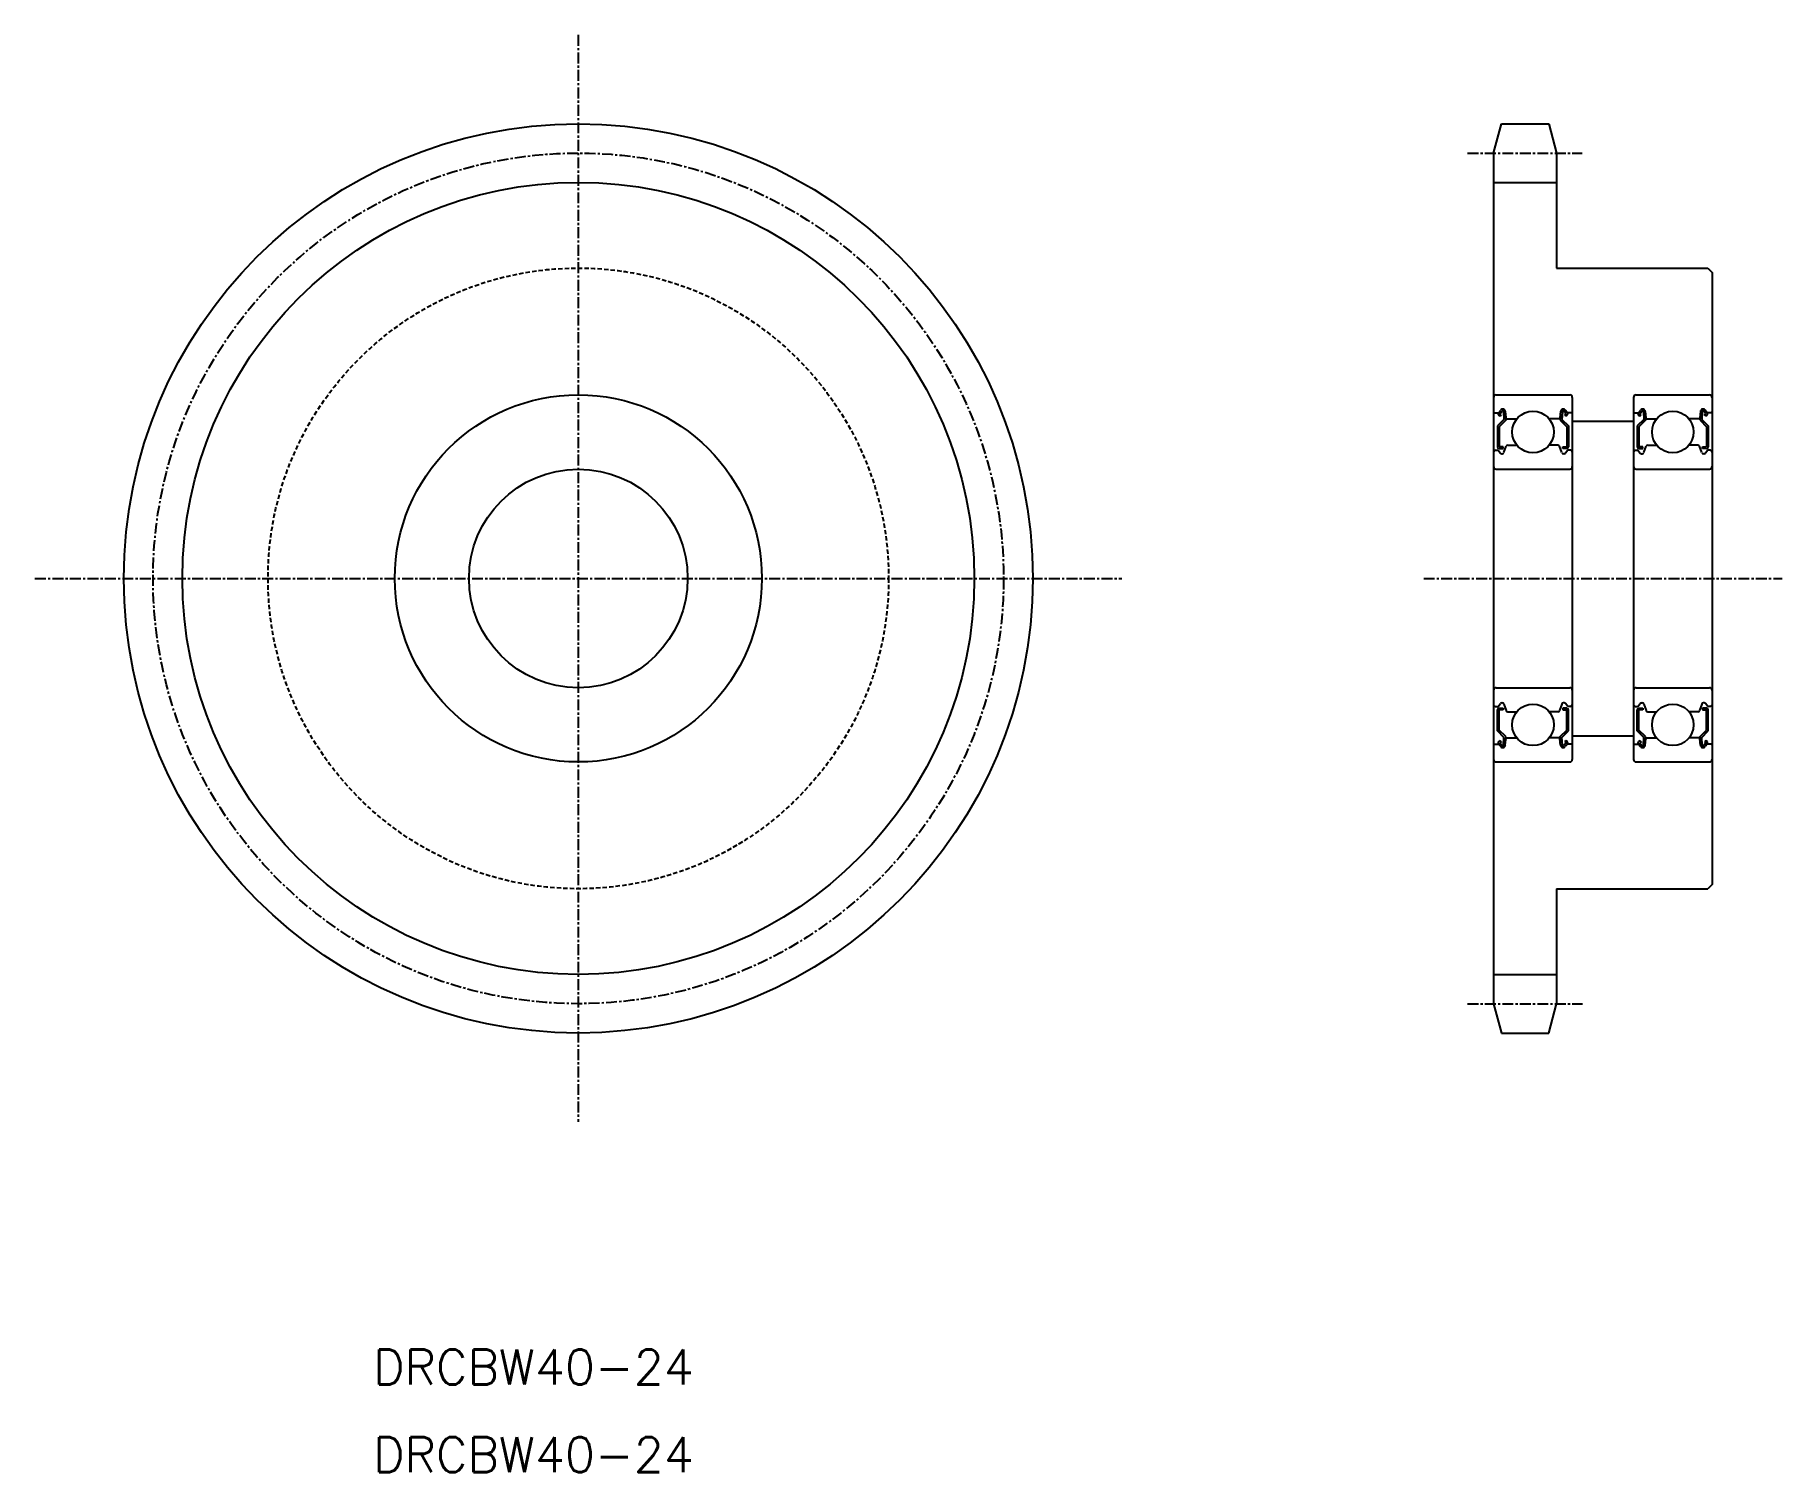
# Model space of a CAD drawing. Extents: x -27 to 173, y 0 to 164.
import ezdxf

# ---------------------------------------------------------------- set-up
doc = ezdxf.new("R2010")
doc.units = 0
doc.linetypes.add('CENTER', pattern=[2, 1.25, -0.25, 0.25, -0.25])
doc.linetypes.add('DASHED', pattern=[0.75, 0.5, -0.25])
doc.layers.get('0').update_dxf_attribs({"linetype": 'CONTINUOUS'})
doc.layers.add('CENTER', color=1, linetype='CENTER')
doc.styles.get("Standard").update_dxf_attribs({"font": 'txt', "bigfont": 'BIGFONT'})

msp = doc.modelspace()

# ---------------------------------------------------------------- linework, layer by layer
at = {"color": 7, "linetype": 'CONTINUOUS'}
for p, q in [((139.83, 150.87), (140.72, 154.22)), ((140.72, 154.22), (146.13, 154.22)), ((146.13, 154.22), (147.03, 150.87)), ((139.83, 150.87), (139.83, 53.57)), ((147.03, 150.87), (147.03, 137.72)), ((139.83, 147.52), (147.03, 147.52)), ((147.03, 137.72), (164.33, 137.72)), ((164.33, 137.72), (164.83, 137.22)), ((164.83, 137.22), (164.83, 67.22)), ((139.83, 122.92), (139.83, 81.52)), ((140.13, 123.22), (148.53, 123.22)), ((148.83, 122.92), (148.83, 81.52)), ((155.83, 122.92), (155.83, 81.52)), ((156.13, 123.22), (164.53, 123.22)), ((164.83, 122.92), (164.83, 81.52)), ((139.93, 121.17), (140.39, 121.17)), ((141.01, 120.41), (140.26, 119.66)), ((140.39, 121.17), (140.64, 121.47)), ((140.56, 120.76), (140.41, 120.89)), ((141.21, 120.32), (140.46, 119.57)), ((140.54, 121.05), (140.79, 121.34)), ((140.69, 120.92), (140.54, 121.05)), ((140.56, 120.76), (140.69, 120.92)), ((140.97, 121.28), (141.01, 120.41)), ((141.16, 121.3), (141.23, 120.57)), ((141.21, 120.79), (141.21, 120.32)), ((141.33, 120.47), (142.48, 120.47)), ((147.32, 120.47), (146.18, 120.47)), ((147.49, 121.3), (147.42, 120.57)), ((147.44, 120.79), (147.44, 120.32)), ((147.44, 120.32), (148.19, 119.57)), ((147.69, 121.28), (147.64, 120.41)), ((147.64, 120.41), (148.39, 119.66)), ((148.11, 121.05), (147.86, 121.34)), ((147.96, 120.92), (148.11, 121.05)), ((148.09, 120.76), (147.96, 120.92)), ((148.27, 121.17), (148.02, 121.47)), ((148.09, 120.76), (148.24, 120.89)), ((148.73, 121.17), (148.27, 121.17)), ((148.83, 120.22), (155.83, 120.22)), ((155.93, 121.17), (156.39, 121.17)), ((157.01, 120.41), (156.26, 119.66)), ((156.39, 121.17), (156.64, 121.47)), ((156.56, 120.76), (156.41, 120.89)), ((157.21, 120.32), (156.46, 119.57)), ((156.54, 121.05), (156.79, 121.34)), ((156.69, 120.92), (156.54, 121.05)), ((156.56, 120.76), (156.69, 120.92)), ((156.97, 121.28), (157.01, 120.41)), ((157.16, 121.3), (157.23, 120.57)), ((157.21, 120.79), (157.21, 120.32)), ((157.33, 120.47), (158.48, 120.47)), ((163.32, 120.47), (162.18, 120.47)), ((163.49, 121.3), (163.42, 120.57)), ((163.44, 120.79), (163.44, 120.32)), ((163.44, 120.32), (164.19, 119.57)), ((163.69, 121.28), (163.64, 120.41)), ((163.64, 120.41), (164.39, 119.66)), ((164.11, 121.05), (163.86, 121.34)), ((163.96, 120.92), (164.11, 121.05)), ((164.09, 120.76), (163.96, 120.92)), ((164.27, 121.17), (164.02, 121.47)), ((164.09, 120.76), (164.24, 120.89)), ((164.73, 121.17), (164.27, 121.17)), ((140.26, 119.66), (140.26, 117.27)), ((140.46, 119.57), (140.46, 117.27)), ((148.19, 119.57), (148.19, 117.27)), ((148.39, 119.66), (148.39, 117.27)), ((156.26, 119.66), (156.26, 117.27)), ((156.46, 119.57), (156.46, 117.27)), ((164.19, 119.57), (164.19, 117.27)), ((164.39, 119.66), (164.39, 117.27)), ((140.03, 116.87), (140.33, 116.87)), ((140.33, 116.87), (140.6, 116.55)), ((140.91, 117.27), (140.46, 117.27)), ((140.46, 117.07), (140.91, 117.07)), ((140.75, 116.47), (140.82, 116.47)), ((140.91, 117.07), (140.91, 117.27)), ((141.01, 116.61), (141.28, 117.34)), ((141.46, 117.47), (142.48, 117.47)), ((147.19, 117.47), (146.18, 117.47)), ((147.64, 116.61), (147.38, 117.34)), ((147.74, 117.07), (147.74, 117.27)), ((147.74, 117.27), (148.19, 117.27)), ((148.19, 117.07), (147.74, 117.07)), ((147.9, 116.47), (147.83, 116.47)), ((148.33, 116.87), (148.05, 116.55)), ((148.63, 116.87), (148.33, 116.87)), ((156.03, 116.87), (156.33, 116.87)), ((156.33, 116.87), (156.6, 116.55)), ((156.91, 117.27), (156.46, 117.27)), ((156.46, 117.07), (156.91, 117.07)), ((156.75, 116.47), (156.82, 116.47)), ((156.91, 117.07), (156.91, 117.27)), ((157.01, 116.61), (157.28, 117.34)), ((157.46, 117.47), (158.48, 117.47)), ((163.19, 117.47), (162.18, 117.47)), ((163.64, 116.61), (163.38, 117.34)), ((163.74, 117.07), (163.74, 117.27)), ((163.74, 117.27), (164.19, 117.27)), ((164.19, 117.07), (163.74, 117.07)), ((163.9, 116.47), (163.83, 116.47)), ((164.33, 116.87), (164.05, 116.55)), ((164.63, 116.87), (164.33, 116.87)), ((140.13, 114.72), (148.53, 114.72)), ((156.13, 114.72), (164.53, 114.72)), ((140.13, 89.72), (148.53, 89.72)), ((140.75, 87.97), (140.82, 87.97)), ((147.9, 87.97), (147.83, 87.97)), ((156.13, 89.72), (164.53, 89.72)), ((156.75, 87.97), (156.82, 87.97)), ((163.9, 87.97), (163.83, 87.97)), ((140.03, 87.57), (140.33, 87.57)), ((140.26, 84.79), (140.26, 87.17)), ((140.33, 87.57), (140.6, 87.9)), ((140.46, 87.37), (140.91, 87.37)), ((140.46, 84.87), (140.46, 87.17)), ((140.91, 87.17), (140.46, 87.17)), ((140.91, 87.37), (140.91, 87.17)), ((141.01, 87.84), (141.28, 87.11)), ((141.46, 86.97), (142.48, 86.97)), ((141.72, 86.97), (141.72, 86.97)), ((141.97, 86.97), (141.97, 86.97)), ((147.19, 86.97), (146.18, 86.97)), ((147.64, 87.84), (147.38, 87.11)), ((147.74, 87.37), (147.74, 87.17)), ((148.19, 87.37), (147.74, 87.37)), ((147.74, 87.17), (148.19, 87.17)), ((148.33, 87.57), (148.05, 87.9)), ((148.19, 84.87), (148.19, 87.17)), ((148.63, 87.57), (148.33, 87.57)), ((148.39, 84.79), (148.39, 87.17)), ((156.03, 87.57), (156.33, 87.57)), ((156.26, 84.79), (156.26, 87.17)), ((156.33, 87.57), (156.6, 87.9)), ((156.46, 87.37), (156.91, 87.37)), ((156.46, 84.87), (156.46, 87.17)), ((156.91, 87.17), (156.46, 87.17)), ((156.91, 87.37), (156.91, 87.17)), ((157.01, 87.84), (157.28, 87.11)), ((157.46, 86.97), (158.48, 86.97)), ((157.72, 86.97), (157.72, 86.97)), ((157.97, 86.97), (157.97, 86.97)), ((163.19, 86.97), (162.18, 86.97)), ((163.64, 87.84), (163.38, 87.11)), ((163.74, 87.37), (163.74, 87.17)), ((164.19, 87.37), (163.74, 87.37)), ((163.74, 87.17), (164.19, 87.17)), ((164.33, 87.57), (164.05, 87.9)), ((164.19, 84.87), (164.19, 87.17)), ((164.63, 87.57), (164.33, 87.57)), ((164.39, 84.79), (164.39, 87.17)), ((141.01, 84.04), (140.26, 84.79)), ((141.21, 84.12), (140.46, 84.87)), ((140.97, 83.16), (141.01, 84.04)), ((141.21, 83.65), (141.21, 84.12)), ((141.33, 83.97), (142.48, 83.97)), ((147.32, 83.97), (146.18, 83.97)), ((147.44, 84.12), (148.19, 84.87)), ((147.44, 83.65), (147.44, 84.12)), ((147.64, 84.04), (148.39, 84.79)), ((147.69, 83.16), (147.64, 84.04)), ((148.83, 84.22), (155.83, 84.22)), ((157.01, 84.04), (156.26, 84.79)), ((157.21, 84.12), (156.46, 84.87)), ((156.97, 83.16), (157.01, 84.04)), ((157.21, 83.65), (157.21, 84.12)), ((157.33, 83.97), (158.48, 83.97)), ((163.32, 83.97), (162.18, 83.97)), ((163.44, 84.12), (164.19, 84.87)), ((163.44, 83.65), (163.44, 84.12)), ((163.64, 84.04), (164.39, 84.79)), ((163.69, 83.16), (163.64, 84.04)), ((139.93, 83.27), (140.39, 83.27)), ((140.39, 83.27), (140.64, 82.98)), ((140.56, 83.68), (140.41, 83.56)), ((140.69, 83.53), (140.54, 83.4)), ((140.54, 83.4), (140.79, 83.1)), ((140.56, 83.68), (140.69, 83.53)), ((141.16, 83.14), (141.23, 83.88)), ((147.49, 83.14), (147.42, 83.88)), ((148.11, 83.4), (147.86, 83.1)), ((148.09, 83.68), (147.96, 83.53)), ((147.96, 83.53), (148.11, 83.4)), ((148.27, 83.27), (148.02, 82.98)), ((148.09, 83.68), (148.24, 83.56)), ((148.73, 83.27), (148.27, 83.27)), ((155.93, 83.27), (156.39, 83.27)), ((156.39, 83.27), (156.64, 82.98)), ((156.56, 83.68), (156.41, 83.56)), ((156.69, 83.53), (156.54, 83.4)), ((156.54, 83.4), (156.79, 83.1)), ((156.56, 83.68), (156.69, 83.53)), ((157.16, 83.14), (157.23, 83.88)), ((163.49, 83.14), (163.42, 83.88)), ((164.11, 83.4), (163.86, 83.1)), ((164.09, 83.68), (163.96, 83.53)), ((163.96, 83.53), (164.11, 83.4)), ((164.27, 83.27), (164.02, 82.98)), ((164.09, 83.68), (164.24, 83.56)), ((164.73, 83.27), (164.27, 83.27)), ((140.13, 81.22), (148.53, 81.22)), ((156.13, 81.22), (164.53, 81.22)), ((147.03, 66.72), (147.03, 53.57)), ((147.03, 66.72), (164.33, 66.72)), ((147.03, 66.44), (147.03, 66.44)), ((164.83, 67.22), (164.33, 66.72)), ((147.03, 62.15), (147.03, 62.15)), ((139.83, 56.92), (147.03, 56.92)), ((139.83, 53.57), (140.72, 50.22)), ((146.13, 50.22), (147.03, 53.57)), ((140.72, 50.22), (146.13, 50.22))]:
    msp.add_line(p, q, dxfattribs=at)
for centre, radius in [((35.12, 102.22), 52), ((35.12, 102.22), 21), ((144.33, 118.97), 2.38), ((160.33, 118.97), 2.38), ((35.12, 102.22), 12.5), ((144.33, 85.47), 2.38), ((160.33, 85.47), 2.38)]:
    msp.add_circle(centre, radius, dxfattribs=at)
at = {"color": 3, "linetype": 'CONTINUOUS'}
msp.add_circle((35.12, 102.22), 45.3, dxfattribs=at)
at = {"color": 3, "linetype": 'DASHED'}
msp.add_circle((35.12, 102.22), 35.5, dxfattribs=at)
at = {"color": 7, "linetype": 'CONTINUOUS'}
for centre, radius, start, end in [((140.13, 122.92), 0.3, 90, 180), ((148.53, 122.92), 0.3, 0, 90), ((156.13, 122.92), 0.3, 90, 180), ((164.53, 122.92), 0.3, 0, 90), ((139.93, 121.27), 0.1, 180, 270), ((140.54, 121.05), 0.2, 140, 230.0841), ((140.87, 121.28), 0.3, 4.9967, 140), ((140.87, 121.28), 0.1, 2.8198, 140.001), ((141.33, 120.57), 0.1, 184.9967, 270.0005), ((147.32, 120.57), 0.1, 269.9995, 355.0033), ((147.79, 121.28), 0.3, 40, 175.0033), ((147.79, 121.28), 0.1, 39.999, 177.1802), ((148.11, 121.05), 0.2, 309.9159, 40), ((148.73, 121.27), 0.1, 270, 0), ((155.93, 121.27), 0.1, 180, 270), ((156.54, 121.05), 0.2, 140, 230.0841), ((156.87, 121.28), 0.3, 4.9967, 140), ((156.87, 121.28), 0.1, 2.8198, 140.001), ((157.33, 120.57), 0.1, 184.9967, 270.0005), ((163.32, 120.57), 0.1, 269.9995, 355.0033), ((163.79, 121.28), 0.3, 40, 175.0033), ((163.79, 121.28), 0.1, 39.999, 177.1802), ((164.11, 121.05), 0.2, 309.9159, 40), ((164.73, 121.27), 0.1, 270, 0), ((140.03, 116.67), 0.2, 90, 180), ((140.46, 117.27), 0.2, 180, 270), ((140.75, 116.67), 0.2, 219.9919, 270), ((140.82, 116.67), 0.2, 270, 339.9919), ((141.46, 117.27), 0.2, 90, 159.9919), ((147.19, 117.27), 0.2, 20.0081, 90), ((147.83, 116.67), 0.2, 200.0081, 270), ((147.9, 116.67), 0.2, 270, 320.0081), ((148.19, 117.27), 0.2, 270, 0), ((148.63, 116.67), 0.2, 0, 90), ((156.03, 116.67), 0.2, 90, 180), ((156.46, 117.27), 0.2, 180, 270), ((156.75, 116.67), 0.2, 219.9919, 270), ((156.82, 116.67), 0.2, 270, 339.9919), ((157.46, 117.27), 0.2, 90, 159.9919), ((163.19, 117.27), 0.2, 20.0081, 90), ((163.83, 116.67), 0.2, 200.0081, 270), ((163.9, 116.67), 0.2, 270, 320.0081), ((164.19, 117.27), 0.2, 270, 0), ((164.63, 116.67), 0.2, 0, 90), ((140.13, 115.02), 0.3, 180, 270), ((148.53, 115.02), 0.3, 270, 0), ((156.13, 115.02), 0.3, 180, 270), ((164.53, 115.02), 0.3, 270, 0), ((140.13, 89.42), 0.3, 90, 180), ((140.75, 87.77), 0.2, 90, 140.0081), ((140.82, 87.77), 0.2, 20.0081, 90), ((147.83, 87.77), 0.2, 90, 159.9919), ((147.9, 87.77), 0.2, 39.9919, 90), ((148.53, 89.42), 0.3, 0, 90), ((156.13, 89.42), 0.3, 90, 180), ((156.75, 87.77), 0.2, 90, 140.0081), ((156.82, 87.77), 0.2, 20.0081, 90), ((163.83, 87.77), 0.2, 90, 159.9919), ((163.9, 87.77), 0.2, 39.9919, 90), ((164.53, 89.42), 0.3, 0, 90), ((140.03, 87.77), 0.2, 180, 270), ((140.46, 87.17), 0.2, 90, 180), ((141.46, 87.17), 0.2, 200.0081, 270), ((147.19, 87.17), 0.2, 270, 339.9919), ((148.19, 87.17), 0.2, 0, 90), ((148.63, 87.77), 0.2, 270, 0), ((156.03, 87.77), 0.2, 180, 270), ((156.46, 87.17), 0.2, 90, 180), ((157.46, 87.17), 0.2, 200.0081, 270), ((163.19, 87.17), 0.2, 270, 339.9919), ((164.19, 87.17), 0.2, 0, 90), ((164.63, 87.77), 0.2, 270, 0), ((141.33, 83.87), 0.1, 89.9995, 175.0033), ((147.32, 83.87), 0.1, 4.9967, 90.0005), ((157.33, 83.87), 0.1, 89.9995, 175.0033), ((163.32, 83.87), 0.1, 4.9967, 90.0005), ((139.93, 83.17), 0.1, 90, 180), ((140.54, 83.4), 0.2, 129.9159, 220), ((140.87, 83.17), 0.3, 220, 355.0033), ((140.87, 83.17), 0.1, 219.999, 357.1802), ((147.79, 83.17), 0.3, 184.9967, 320), ((147.79, 83.17), 0.1, 182.8198, 320.001), ((148.11, 83.4), 0.2, 320, 50.0841), ((148.73, 83.17), 0.1, 0, 90), ((155.93, 83.17), 0.1, 90, 180), ((156.54, 83.4), 0.2, 129.9159, 220), ((156.87, 83.17), 0.3, 220, 355.0033), ((156.87, 83.17), 0.1, 219.999, 357.1802), ((163.79, 83.17), 0.3, 184.9967, 320), ((163.79, 83.17), 0.1, 182.8198, 320.001), ((164.11, 83.4), 0.2, 320, 50.0841), ((164.73, 83.17), 0.1, 0, 90), ((140.13, 81.52), 0.3, 180, 270), ((148.53, 81.52), 0.3, 270, 0), ((156.13, 81.52), 0.3, 180, 270), ((164.53, 81.52), 0.3, 270, 0)]:
    msp.add_arc(centre, radius, start, end, dxfattribs=at)
at = {"layer": 'CENTER', "color": 1, "linetype": 'CENTER'}
for p, q in [((35.12, 164.38), (35.12, 40.06)), ((136.83, 150.87), (149.94, 150.87)), ((-27.04, 102.22), (97.28, 102.22)), ((131.83, 102.22), (172.83, 102.22)), ((136.83, 53.57), (150.01, 53.57))]:
    msp.add_line(p, q, dxfattribs=at)
msp.add_circle((35.12, 102.22), 48.65, dxfattribs=at)

# ---------------------------------------------------------------- texts
at = {"color": 7, "linetype": 'CONTINUOUS'}
for p in [(11.64, 10), (11.64, 0)]:
    msp.add_text('DRCBW40-24', height=4, dxfattribs=at).set_placement(p)

doc.saveas('drawing.dxf')
